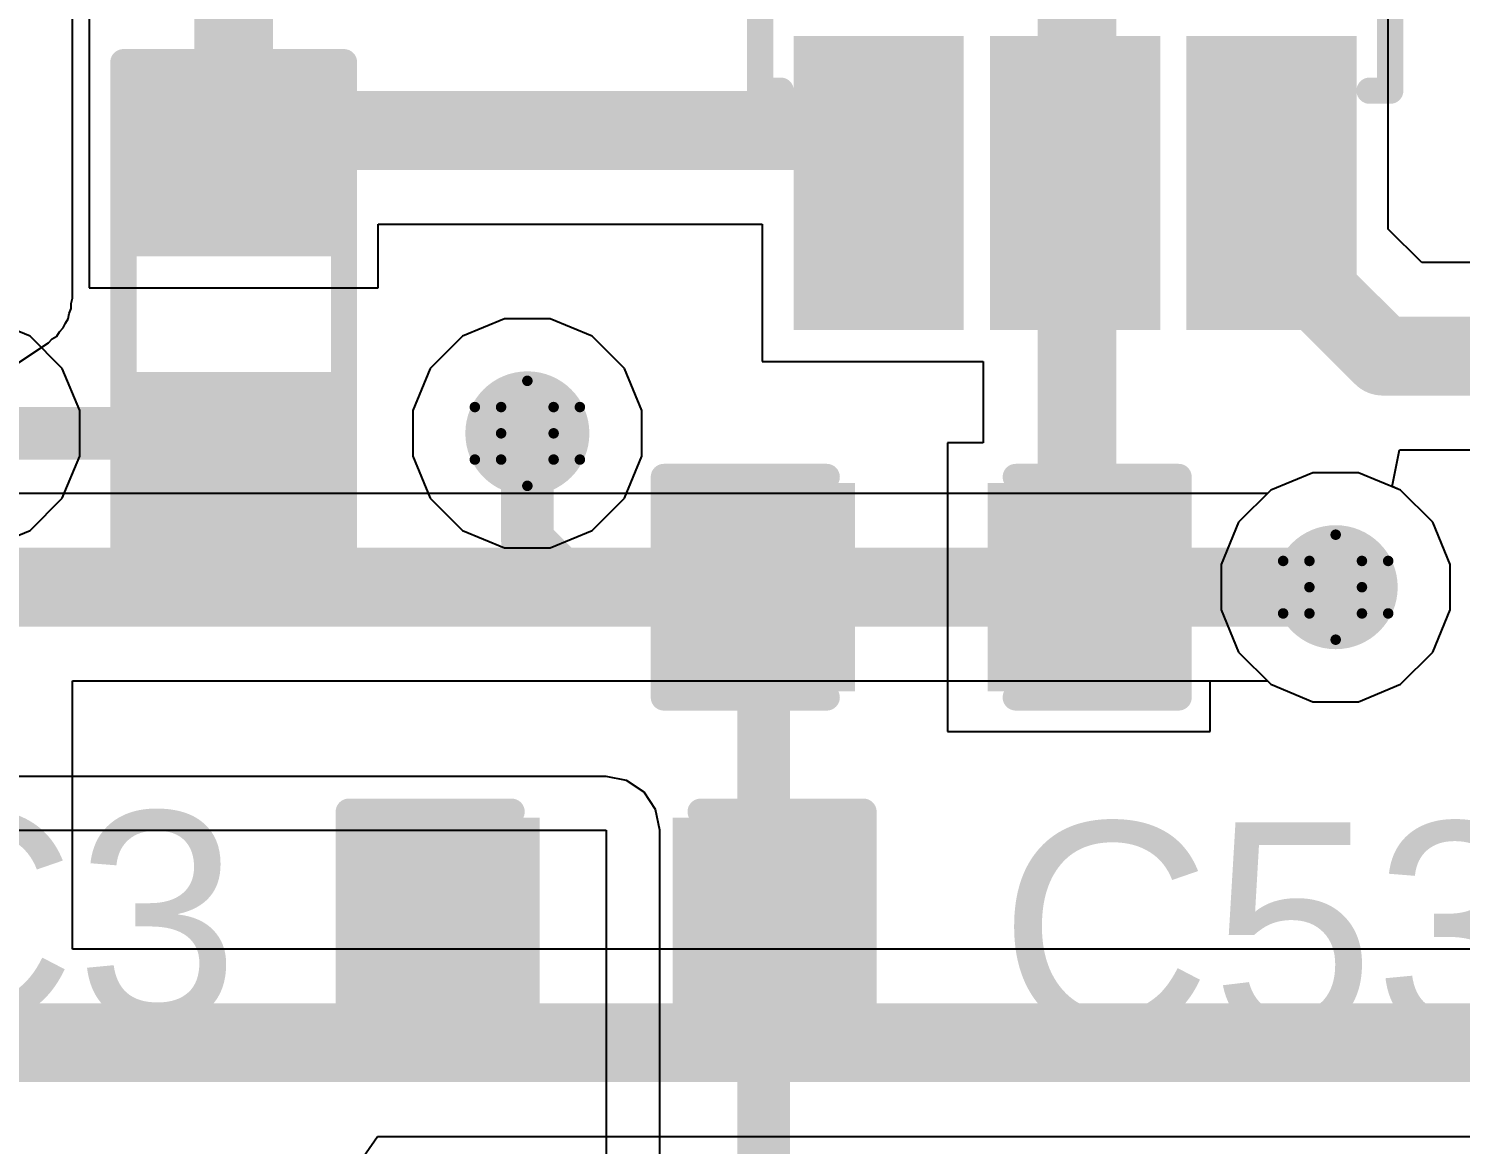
# Model space of a CAD drawing. Header units: inches. Extents: x 24 to 500, y 68 to 269.
# Drawn here: x 375.46 to 382.38, y 103.01 to 108.41 of the extents above; entities that cross this region are included whole.
import ezdxf

# ---------------------------------------------------------------- set-up
doc = ezdxf.new("R2010")
doc.units = ezdxf.units.IN
for name, color, linetype in [('Bottom Layer', 5, 'Continuous'), ('Drill Drawing', 1, 'Continuous'), ('Layer 1', 16, 'Continuous'), ('Layer 2', 76, 'Continuous'), ('Top Layer', 1, 'Continuous'), ('Top Overlay', 2, 'Continuous'), ('Top Paste', 8, 'Continuous'), ('Top Solder', 216, 'Continuous'), ('Via Holes', 16, 'Continuous')]:
    doc.layers.add(name, color=color, linetype=linetype)
doc.styles.add('Arial', font='', dxfattribs={"height": 0.2})
doc.styles.get('Arial').set_extended_font_data('Arial')

# ---------------------------------------------------------------- blocks, each defined once
blk = doc.blocks.new('SOT_23_6_33')
at = {"layer": 'Top Layer'}
for points in [[(-1.92000505, 1.26000002), (-0.70000495, 1.26000002), (-0.70000495, 0.64000126), (-1.92000505, 0.64000126)], [(0.70000749, 1.26000002), (1.92000759, 1.26000002), (1.92000759, 0.64000126), (0.70000749, 0.64000126)], [(-1.92000251, 0.30998922), (-0.70000241, 0.30998922), (-0.70000241, -0.31000954), (-1.92000251, -0.31000954)], [(0.70000495, 0.30998922), (1.92000505, 0.30998922), (1.92000505, -0.31000954), (0.70000495, -0.31000954)], [(-1.92000505, -0.64001904), (-0.70000495, -0.64001904), (-0.70000495, -1.2600178), (-1.92000505, -1.2600178)], [(0.70000495, -0.64002158), (1.92000505, -0.64002158), (1.92000505, -1.26002034), (0.70000495, -1.26002034)]]:
    blk.add_hatch(color=1, dxfattribs=at).paths.add_polyline_path(points)
at = {"layer": 'Top Paste'}
for points in [[(-1.92000505, 1.26000002), (-0.70000495, 1.26000002), (-0.70000495, 0.64000126), (-1.92000505, 0.64000126)], [(0.70000749, 1.26000002), (1.92000759, 1.26000002), (1.92000759, 0.64000126), (0.70000749, 0.64000126)], [(-1.92000251, 0.30998922), (-0.70000241, 0.30998922), (-0.70000241, -0.31000954), (-1.92000251, -0.31000954)], [(0.70000495, 0.30998922), (1.92000505, 0.30998922), (1.92000505, -0.31000954), (0.70000495, -0.31000954)], [(-1.92000505, -0.64001904), (-0.70000495, -0.64001904), (-0.70000495, -1.2600178), (-1.92000505, -1.2600178)], [(0.70000495, -0.64002158), (1.92000505, -0.64002158), (1.92000505, -1.26002034), (0.70000495, -1.26002034)]]:
    blk.add_hatch(color=8, dxfattribs=at).paths.add_polyline_path(points)
at = {"layer": 'Top Solder'}
for points in [[(-2.02160505, 1.36160002), (-0.5984049499999999, 1.36160002), (-0.5984049499999999, 0.53840126), (-2.02160505, 0.53840126)], [(0.5984074899999999, 1.36160002), (2.02160759, 1.36160002), (2.02160759, 0.53840126), (0.5984074899999999, 0.53840126)], [(-2.02160251, 0.41158922), (-0.5984024099999999, 0.41158922), (-0.5984024099999999, -0.41160954), (-2.02160251, -0.41160954)], [(0.5984049499999999, 0.41158922), (2.02160505, 0.41158922), (2.02160505, -0.41160954), (0.5984049499999999, -0.41160954)], [(-2.02160505, -0.53841904), (-0.5984049499999999, -0.53841904), (-0.5984049499999999, -1.3616178), (-2.02160505, -1.3616178)], [(0.5984049499999999, -0.53842158), (2.02160505, -0.53842158), (2.02160505, -1.36162034), (0.5984049499999999, -1.36162034)]]:
    blk.add_hatch(color=216, dxfattribs=at).paths.add_polyline_path(points)
at = {"layer": 'Top Overlay'}
for points in [[(0.86362286, 1.52398984, 0.127, 0.127, 0), (-0.8889746000000001, 1.52398984, 0.127, 0.127, 0)], [(-0.8889746000000001, 1.42401544, 0.127, 0.127, 0), (-0.8889746000000001, 1.52398984, 0.127, 0.127, 0)], [(0.86362794, 1.42401544, 0.127, 0.127, 0), (0.86362286, 1.52398984, 0.127, 0.127, 0)], [(-2.0573746, 0.96518984, 0.127, 0.127, 0), (-2.1843746, 1.09218984, 0.127, 0.127, 0)], [(-2.18437206, 0.8381873, 0.127, 0.127, 0), (-2.1843746, 1.09218984, 0.127, 0.127, 0)], [(-2.18437206, 0.8381873, 0.127, 0.127, 0), (-2.0573746, 0.96518984, 0.127, 0.127, 0)], [(-0.88897206, -1.52400762, 0.127, 0.127, 0), (-0.8889746000000001, -1.4239875, 0.127, 0.127, 0)], [(0.8636254, -1.52401016, 0.127, 0.127, 0), (0.8636254, -1.42398496, 0.127, 0.127, 0)], [(0.8636254, -1.52401016, 0.127, 0.127, 0), (-0.88897206, -1.52400762, 0.127, 0.127, 0)]]:
    blk.add_lwpolyline(points, format="xyseb", dxfattribs=at)
for points in [[(-0.9207246, 1.52398984, 0.0635, 0.0635, 1), (-0.8572246, 1.52398984, 0.0635, 0.0635, 1)], [(-0.9207246, 1.52398984, 0.0635, 0.0635, 1), (-0.8572246, 1.52398984, 0.0635, 0.0635, 1)], [(0.8318728599999999, 1.52398984, 0.0635, 0.0635, 1), (0.8953728599999999, 1.52398984, 0.0635, 0.0635, 1)], [(0.8318728599999999, 1.52398984, 0.0635, 0.0635, 1), (0.8953728599999999, 1.52398984, 0.0635, 0.0635, 1)], [(-0.9207246, 1.42401544, 0.0635, 0.0635, 1), (-0.8572246, 1.42401544, 0.0635, 0.0635, 1)], [(0.8318779399999999, 1.42401544, 0.0635, 0.0635, 1), (0.8953779399999999, 1.42401544, 0.0635, 0.0635, 1)], [(-2.2161246, 1.09218984, 0.0635, 0.0635, 1), (-2.1526246, 1.09218984, 0.0635, 0.0635, 1)], [(-2.2161246, 1.09218984, 0.0635, 0.0635, 1), (-2.1526246, 1.09218984, 0.0635, 0.0635, 1)], [(-2.0891246, 0.96518984, 0.0635, 0.0635, 1), (-2.0256246, 0.96518984, 0.0635, 0.0635, 1)], [(-2.0891246, 0.96518984, 0.0635, 0.0635, 1), (-2.0256246, 0.96518984, 0.0635, 0.0635, 1)], [(-2.21612206, 0.8381873, 0.0635, 0.0635, 1), (-2.15262206, 0.8381873, 0.0635, 0.0635, 1)], [(-2.21612206, 0.8381873, 0.0635, 0.0635, 1), (-2.15262206, 0.8381873, 0.0635, 0.0635, 1)], [(-0.9207246, -1.4239875, 0.0635, 0.0635, 1), (-0.8572246, -1.4239875, 0.0635, 0.0635, 1)], [(0.8318754, -1.42398496, 0.0635, 0.0635, 1), (0.8953753999999999, -1.42398496, 0.0635, 0.0635, 1)], [(-0.92072206, -1.52400762, 0.0635, 0.0635, 1), (-0.8572220599999999, -1.52400762, 0.0635, 0.0635, 1)], [(-0.92072206, -1.52400762, 0.0635, 0.0635, 1), (-0.8572220599999999, -1.52400762, 0.0635, 0.0635, 1)], [(0.8318754, -1.52401016, 0.0635, 0.0635, 1), (0.8953753999999999, -1.52401016, 0.0635, 0.0635, 1)], [(0.8318754, -1.52401016, 0.0635, 0.0635, 1), (0.8953753999999999, -1.52401016, 0.0635, 0.0635, 1)]]:
    blk.add_lwpolyline(points, format="xyseb", close=True, dxfattribs=at)
blk = doc.blocks.new('C___0603_60')
at = {"layer": 'Top Layer'}
for points in [[(-0.38098984, 0.44449746), (-0.38098984, -0.44450254), (-1.14298984, -0.44450254), (-1.14298984, 0.44449746)], [(1.14300762, 0.44449746), (1.14300762, -0.44450254), (0.3810076199999999, -0.44450254), (0.3810076199999999, 0.44449746)]]:
    blk.add_hatch(color=1, dxfattribs=at).paths.add_polyline_path(points)
at = {"layer": 'Top Paste'}
for points in [[(-0.38098984, 0.44449746), (-0.38098984, -0.44450254), (-1.14298984, -0.44450254), (-1.14298984, 0.44449746)], [(1.14300762, 0.44449746), (1.14300762, -0.44450254), (0.3810076199999999, -0.44450254), (0.3810076199999999, 0.44449746)]]:
    blk.add_hatch(color=8, dxfattribs=at).paths.add_polyline_path(points)
at = {"layer": 'Top Solder'}
for points in [[(-0.32098996, 0.50449734), (-0.32098996, -0.50450242), (-1.20298972, -0.50450242), (-1.20298972, 0.50449734)], [(1.2030075, 0.50449734), (1.2030075, -0.50450242), (0.32100774, -0.50450242), (0.32100774, 0.50449734)]]:
    blk.add_hatch(color=216, dxfattribs=at).paths.add_polyline_path(points)
at = {"layer": 'Top Overlay'}
for points in [[(-0.45718984, 0.53340254, 0.127, 0.127, 0), (-1.24459238, 0.5334, 0.127, 0.127, 0)], [(-1.24458984, -0.5334, 0.127, 0.127, 0), (-1.24459238, 0.5334, 0.127, 0.127, 0)], [(1.24461016, 0.5334, 0.127, 0.127, 0), (0.45721016, 0.5334, 0.127, 0.127, 0)], [(1.24461016, 0.5334, 0.127, 0.127, 0), (1.24461016, -0.5334, 0.127, 0.127, 0)], [(-0.45718984, -0.5334, 0.127, 0.127, 0), (-1.24458984, -0.5334, 0.127, 0.127, 0)], [(1.24461016, -0.5334, 0.127, 0.127, 0), (0.45721016, -0.5334, 0.127, 0.127, 0)]]:
    blk.add_lwpolyline(points, format="xyseb", dxfattribs=at)
for points in [[(-1.27634238, 0.5334, 0.0635, 0.0635, 1), (-1.21284238, 0.5334, 0.0635, 0.0635, 1)], [(-1.27634238, 0.5334, 0.0635, 0.0635, 1), (-1.21284238, 0.5334, 0.0635, 0.0635, 1)], [(-0.48893984, 0.53340254, 0.0635, 0.0635, 1), (-0.42543984, 0.53340254, 0.0635, 0.0635, 1)], [(0.4254601599999999, 0.5334, 0.0635, 0.0635, 1), (0.48896016, 0.5334, 0.0635, 0.0635, 1)], [(1.21286016, 0.5334, 0.0635, 0.0635, 1), (1.27636016, 0.5334, 0.0635, 0.0635, 1)], [(1.21286016, 0.5334, 0.0635, 0.0635, 1), (1.27636016, 0.5334, 0.0635, 0.0635, 1)], [(-1.27633984, -0.5334, 0.0635, 0.0635, 1), (-1.21283984, -0.5334, 0.0635, 0.0635, 1)], [(-1.27633984, -0.5334, 0.0635, 0.0635, 1), (-1.21283984, -0.5334, 0.0635, 0.0635, 1)], [(-0.48893984, -0.5334, 0.0635, 0.0635, 1), (-0.42543984, -0.5334, 0.0635, 0.0635, 1)], [(0.4254601599999999, -0.5334, 0.0635, 0.0635, 1), (0.48896016, -0.5334, 0.0635, 0.0635, 1)], [(1.21286016, -0.5334, 0.0635, 0.0635, 1), (1.27636016, -0.5334, 0.0635, 0.0635, 1)], [(1.21286016, -0.5334, 0.0635, 0.0635, 1), (1.27636016, -0.5334, 0.0635, 0.0635, 1)]]:
    blk.add_lwpolyline(points, format="xyseb", close=True, dxfattribs=at)
blk = doc.blocks.new('R___0603_116')
at = {"layer": 'Top Layer'}
for points in [[(-0.3809999999999999, 0.4445), (-0.3809999999999999, -0.4445), (-1.143, -0.4445), (-1.143, 0.4445)], [(1.143, 0.4445), (1.143, -0.4445), (0.3809999999999999, -0.4445), (0.3809999999999999, 0.4445)]]:
    blk.add_hatch(color=1, dxfattribs=at).paths.add_polyline_path(points)
at = {"layer": 'Top Paste'}
for points in [[(-0.3809999999999999, 0.4445), (-0.3809999999999999, -0.4445), (-1.143, -0.4445), (-1.143, 0.4445)], [(1.143, 0.4445), (1.143, -0.4445), (0.3809999999999999, -0.4445), (0.3809999999999999, 0.4445)]]:
    blk.add_hatch(color=8, dxfattribs=at).paths.add_polyline_path(points)
at = {"layer": 'Top Solder'}
for points in [[(-0.2794, 0.5460999999999999), (-0.2794, -0.5460999999999999), (-1.2446, -0.5460999999999999), (-1.2446, 0.5460999999999999)], [(1.2446, 0.5460999999999999), (1.2446, -0.5460999999999999), (0.2794, -0.5460999999999999), (0.2794, 0.5460999999999999)]]:
    blk.add_hatch(color=216, dxfattribs=at).paths.add_polyline_path(points)
at = {"layer": 'Top Overlay'}
for points in [[(-1.2192, 0.5334, 0.127, 0.127, 0), (1.2192, 0.5334, 0.127, 0.127, 0)], [(-1.2192, 0.5334, 0.127, 0.127, 0), (-1.2192, -0.5333974599999999, 0.127, 0.127, 0)], [(1.2192, 0.5334, 0.127, 0.127, 0), (1.21920254, -0.5333974599999999, 0.127, 0.127, 0)], [(-1.2192, -0.5333974599999999, 0.127, 0.127, 0), (1.21920254, -0.5333974599999999, 0.127, 0.127, 0)]]:
    blk.add_lwpolyline(points, format="xyseb", dxfattribs=at)
for points in [[(-1.25095, 0.5334, 0.0635, 0.0635, 1), (-1.18745, 0.5334, 0.0635, 0.0635, 1)], [(-1.25095, 0.5334, 0.0635, 0.0635, 1), (-1.18745, 0.5334, 0.0635, 0.0635, 1)], [(1.18745, 0.5334, 0.0635, 0.0635, 1), (1.25095, 0.5334, 0.0635, 0.0635, 1)], [(1.18745, 0.5334, 0.0635, 0.0635, 1), (1.25095, 0.5334, 0.0635, 0.0635, 1)], [(-1.25095, -0.5333974599999999, 0.0635, 0.0635, 1), (-1.18745, -0.5333974599999999, 0.0635, 0.0635, 1)], [(-1.25095, -0.5333974599999999, 0.0635, 0.0635, 1), (-1.18745, -0.5333974599999999, 0.0635, 0.0635, 1)], [(1.18745254, -0.5333974599999999, 0.0635, 0.0635, 1), (1.25095254, -0.5333974599999999, 0.0635, 0.0635, 1)], [(1.18745254, -0.5333974599999999, 0.0635, 0.0635, 1), (1.25095254, -0.5333974599999999, 0.0635, 0.0635, 1)]]:
    blk.add_lwpolyline(points, format="xyseb", close=True, dxfattribs=at)
blk = doc.blocks.new('C___0603_267')
at = {"layer": 'Top Layer'}
for points in [[(-0.3810101599999999, 0.4445), (-0.38101016, -0.4445), (-1.14301016, -0.4445), (-1.14301016, 0.4445)], [(1.14298984, 0.4445), (1.14298984, -0.4445), (0.3809898399999999, -0.4445), (0.3809898400000001, 0.4445)]]:
    blk.add_hatch(color=1, dxfattribs=at).paths.add_polyline_path(points)
at = {"layer": 'Top Paste'}
for points in [[(-0.3810101599999999, 0.4445), (-0.38101016, -0.4445), (-1.14301016, -0.4445), (-1.14301016, 0.4445)], [(1.14298984, 0.4445), (1.14298984, -0.4445), (0.3809898399999999, -0.4445), (0.3809898400000001, 0.4445)]]:
    blk.add_hatch(color=8, dxfattribs=at).paths.add_polyline_path(points)
at = {"layer": 'Top Solder'}
for points in [[(-0.3210102799999999, 0.5044998799999999), (-0.32101028, -0.50449988), (-1.20301004, -0.5044998799999999), (-1.20301004, 0.50449988)], [(1.20298972, 0.5044998799999999), (1.20298972, -0.50449988), (0.3209899599999999, -0.5044998799999999), (0.3209899600000001, 0.50449988)]]:
    blk.add_hatch(color=216, dxfattribs=at).paths.add_polyline_path(points)
at = {"layer": 'Top Overlay'}
for points in [[(-1.24461016, 0.5334, 0.127, 0.127, 0), (-0.45721016, 0.5334, 0.127, 0.127, 0)], [(-1.24461016, -0.5334, 0.127, 0.127, 0), (-1.24461016, 0.5334, 0.127, 0.127, 0)], [(0.45719238, 0.5334, 0.127, 0.127, 0), (1.24458984, 0.5334, 0.127, 0.127, 0)], [(1.24458984, -0.5334, 0.127, 0.127, 0), (1.24458984, 0.5334, 0.127, 0.127, 0)], [(-1.24461016, -0.5334, 0.127, 0.127, 0), (-0.45721016, -0.5334, 0.127, 0.127, 0)], [(0.4571873, -0.5333974599999999, 0.127, 0.127, 0), (1.24458984, -0.5334, 0.127, 0.127, 0)]]:
    blk.add_lwpolyline(points, format="xyseb", dxfattribs=at)
for points in [[(-1.27636016, 0.5334, 0.0635, 0.0635, 1), (-1.21286016, 0.5334, 0.0635, 0.0635, 1)], [(-1.27636016, 0.5334, 0.0635, 0.0635, 1), (-1.21286016, 0.5334, 0.0635, 0.0635, 1)], [(-0.48896016, 0.5334, 0.0635, 0.0635, 1), (-0.4254601599999999, 0.5334, 0.0635, 0.0635, 1)], [(0.42544238, 0.5334, 0.0635, 0.0635, 1), (0.48894238, 0.5334, 0.0635, 0.0635, 1)], [(1.21283984, 0.5334, 0.0635, 0.0635, 1), (1.27633984, 0.5334, 0.0635, 0.0635, 1)], [(1.21283984, 0.5334, 0.0635, 0.0635, 1), (1.27633984, 0.5334, 0.0635, 0.0635, 1)], [(-1.27636016, -0.5334, 0.0635, 0.0635, 1), (-1.21286016, -0.5334, 0.0635, 0.0635, 1)], [(-1.27636016, -0.5334, 0.0635, 0.0635, 1), (-1.21286016, -0.5334, 0.0635, 0.0635, 1)], [(-0.48896016, -0.5334, 0.0635, 0.0635, 1), (-0.4254601599999999, -0.5334, 0.0635, 0.0635, 1)], [(0.4254373, -0.5333974599999999, 0.0635, 0.0635, 1), (0.4889373, -0.5333974599999999, 0.0635, 0.0635, 1)], [(1.21283984, -0.5334, 0.0635, 0.0635, 1), (1.27633984, -0.5334, 0.0635, 0.0635, 1)], [(1.21283984, -0.5334, 0.0635, 0.0635, 1), (1.27633984, -0.5334, 0.0635, 0.0635, 1)]]:
    blk.add_lwpolyline(points, format="xyseb", close=True, dxfattribs=at)

msp = doc.modelspace()

# ---------------------------------------------------------------- hatches: boundary and pattern name
at = {"layer": 'Bottom Layer'}
h = msp.add_hatch(color=5, dxfattribs=at)
edge = h.paths.add_edge_path()
edge.add_arc((377.87160646, 106.45344724), 0.2999994, 0, 360)
h = msp.add_hatch(color=5, dxfattribs=at)
edge = h.paths.add_edge_path()
edge.add_arc((381.78095094, 105.70894784), 0.2999994, 0, 360)
at = {"layer": 'Layer 1'}
h = msp.add_hatch(color=16, dxfattribs=at)
edge = h.paths.add_edge_path()
edge.add_arc((377.87160646, 106.45344724), 0.2999994, 0, 360)
h = msp.add_hatch(color=16, dxfattribs=at)
edge = h.paths.add_edge_path()
edge.add_arc((381.78095094, 105.70894784), 0.2999994, 0, 360)
at = {"layer": 'Layer 2'}
h = msp.add_hatch(color=76, dxfattribs=at)
edge = h.paths.add_edge_path()
edge.add_arc((377.87160646, 106.45344724), 0.2999994, 0, 360)
h = msp.add_hatch(color=76, dxfattribs=at)
edge = h.paths.add_edge_path()
edge.add_arc((381.78095094, 105.70894784), 0.2999994, 0, 360)
at = {"layer": 'Top Layer'}
h = msp.add_hatch(color=1, dxfattribs=at)
edge = h.paths.add_edge_path()
edge.add_arc((377.87160646, 106.45344724), 0.2999994, 0, 360)
h = msp.add_hatch(color=1, dxfattribs=at)
edge = h.paths.add_edge_path()
edge.add_arc((381.78095094, 105.70894784), 0.2999994, 0, 360)
at = {"layer": 'Via Holes'}
h = msp.add_hatch(color=7, dxfattribs=at)
edge = h.paths.add_edge_path()
edge.add_arc((377.87160646, 106.45344724), 0.1499997, 0, 360)
h = msp.add_hatch(color=7, dxfattribs=at)
edge = h.paths.add_edge_path()
edge.add_arc((381.78095094, 105.70894784), 0.1499997, 0, 360)

# ---------------------------------------------------------------- linework, layer by layer
at = {"layer": 'Bottom Layer'}
for p, q in [((375.67097586, 107.10714926), (375.67097586, 108.6513194)), ((375.65623878, 107.03306254), (375.6659999999999, 107.05662612)), ((375.6659999999999, 107.0821328), (375.67097586, 107.10714926)), ((375.6659999999999, 107.05662612), (375.6659999999999, 107.0821328)), ((375.62733104, 106.96327096), (375.63709226, 106.98683454)), ((375.63709226, 106.98683454), (375.65126292, 107.00804354)), ((375.65126292, 107.00804354), (375.65623878, 107.03306254)), ((375.57391738, 106.9098573), (375.59512384, 106.92402542)), ((375.59512384, 106.92402542), (375.6092945, 106.94523442)), ((375.6092945, 106.94523442), (375.62733104, 106.96327096)), ((375.406666, 106.7921156), (375.55588084, 106.89181822)), ((375.55588084, 106.89181822), (375.57391738, 106.9098573)), ((381.67075304, 106.26294724), (381.46713648, 106.17860654)), ((381.89114884, 106.26294724), (381.67075304, 106.26294724)), ((382.0947654, 106.17860654), (381.89114884, 106.26294724)), ((381.4506849, 106.16215496), (375.02194998, 106.16215496)), ((381.46713648, 106.17860654), (381.4506849, 106.16215496)), ((382.25060964, 106.0227623), (382.0947654, 106.17860654)), ((382.33495034, 105.81914574), (382.25060964, 106.0227623)), ((382.33495034, 105.59874994), (382.33495034, 105.81914574)), ((382.25060964, 105.39513338), (382.33495034, 105.59874994)), ((382.0947654, 105.23928914), (382.25060964, 105.39513338)), ((375.67097586, 103.95822744), (375.67097586, 105.25574072)), ((375.67097586, 105.25574072), (381.4506849, 105.25574072)), ((381.4506849, 105.25574072), (381.46713648, 105.23928914)), ((381.46713648, 105.23928914), (381.67075304, 105.15494844)), ((381.89114884, 105.15494844), (382.0947654, 105.23928914)), ((381.67075304, 105.15494844), (381.89114884, 105.15494844)), ((383.6670203199999, 103.95822744), (375.67097586, 103.95822744)), ((377.03773208, 102.89284476), (377.14622564, 103.0518132)), ((377.14622564, 103.0518132), (383.6670203199999, 103.0518132))]:
    msp.add_line(p, q, dxfattribs=at)
for points in [[(360.36000572, 105.70894784, 0.3809999999999999, 0.3809999999999999, 0), (381.78095094, 105.70894784, 0.3809999999999999, 0.3809999999999999, 0)], [(360.36000572, 103.50502032, 0.3809999999999999, 0.3809999999999999, 0), (383.6670203199999, 103.50502032, 0.3809999999999999, 0.3809999999999999, 0)]]:
    msp.add_lwpolyline(points, format="xyseb", dxfattribs=at)
msp.add_lwpolyline([(381.6857009399999, 105.70894784, 0.1905, 0.1905, 1), (381.87620094, 105.70894784, 0.1905, 0.1905, 1)], format="xyseb", close=True, dxfattribs=at)
at = {"layer": 'Drill Drawing'}
for points in [[(377.7446064599999, 106.58044724, 0.0508, 0.0508, 0), (377.87160646, 106.70744724, 0.0508, 0.0508, 0)], [(377.87160646, 106.70744724, 0.0508, 0.0508, 0), (377.99860646, 106.58044724, 0.0508, 0.0508, 0)], [(377.61760646, 106.58044724, 0.0508, 0.0508, 0), (377.7446064599999, 106.45344724, 0.0508, 0.0508, 0)], [(377.61760646, 106.58044724, 0.0508, 0.0508, 0), (377.7446064599999, 106.58044724, 0.0508, 0.0508, 0)], [(377.99860646, 106.58044724, 0.0508, 0.0508, 0), (378.12560646, 106.58044724, 0.0508, 0.0508, 0)], [(377.99860646, 106.45344724, 0.0508, 0.0508, 0), (378.12560646, 106.58044724, 0.0508, 0.0508, 0)], [(377.61760646, 106.32644724, 0.0508, 0.0508, 0), (377.7446064599999, 106.45344724, 0.0508, 0.0508, 0)], [(377.99860646, 106.45344724, 0.0508, 0.0508, 0), (378.12560646, 106.32644724, 0.0508, 0.0508, 0)], [(377.61760646, 106.32644724, 0.0508, 0.0508, 0), (377.7446064599999, 106.32644724, 0.0508, 0.0508, 0)], [(377.7446064599999, 106.32644724, 0.0508, 0.0508, 0), (377.87160646, 106.19944724, 0.0508, 0.0508, 0)], [(377.87160646, 106.19944724, 0.0508, 0.0508, 0), (377.99860646, 106.32644724, 0.0508, 0.0508, 0)], [(377.99860646, 106.32644724, 0.0508, 0.0508, 0), (378.12560646, 106.32644724, 0.0508, 0.0508, 0)], [(381.65395094, 105.83594784, 0.0508, 0.0508, 0), (381.78095094, 105.96294784, 0.0508, 0.0508, 0)], [(381.78095094, 105.96294784, 0.0508, 0.0508, 0), (381.90795094, 105.83594784, 0.0508, 0.0508, 0)], [(381.52695094, 105.83594784, 0.0508, 0.0508, 0), (381.65395094, 105.70894784, 0.0508, 0.0508, 0)], [(381.52695094, 105.83594784, 0.0508, 0.0508, 0), (381.65395094, 105.83594784, 0.0508, 0.0508, 0)], [(381.90795094, 105.83594784, 0.0508, 0.0508, 0), (382.03495094, 105.83594784, 0.0508, 0.0508, 0)], [(381.90795094, 105.70894784, 0.0508, 0.0508, 0), (382.03495094, 105.83594784, 0.0508, 0.0508, 0)], [(381.52695094, 105.58194784, 0.0508, 0.0508, 0), (381.65395094, 105.70894784, 0.0508, 0.0508, 0)], [(381.90795094, 105.70894784, 0.0508, 0.0508, 0), (382.03495094, 105.58194784, 0.0508, 0.0508, 0)], [(381.52695094, 105.58194784, 0.0508, 0.0508, 0), (381.65395094, 105.58194784, 0.0508, 0.0508, 0)], [(381.65395094, 105.58194784, 0.0508, 0.0508, 0), (381.78095094, 105.45494784, 0.0508, 0.0508, 0)], [(381.78095094, 105.45494784, 0.0508, 0.0508, 0), (381.90795094, 105.58194784, 0.0508, 0.0508, 0)], [(381.90795094, 105.58194784, 0.0508, 0.0508, 0), (382.03495094, 105.58194784, 0.0508, 0.0508, 0)]]:
    msp.add_lwpolyline(points, format="xyseb", dxfattribs=at)
for points in [[(377.85890646, 106.70744724, 0.0254, 0.0254, 1), (377.8843064599999, 106.70744724, 0.0254, 0.0254, 1)], [(377.85890646, 106.70744724, 0.0254, 0.0254, 1), (377.8843064599999, 106.70744724, 0.0254, 0.0254, 1)], [(377.60490646, 106.58044724, 0.0254, 0.0254, 1), (377.63030646, 106.58044724, 0.0254, 0.0254, 1)], [(377.60490646, 106.58044724, 0.0254, 0.0254, 1), (377.63030646, 106.58044724, 0.0254, 0.0254, 1)], [(377.73190646, 106.58044724, 0.0254, 0.0254, 1), (377.75730646, 106.58044724, 0.0254, 0.0254, 1)], [(377.73190646, 106.58044724, 0.0254, 0.0254, 1), (377.75730646, 106.58044724, 0.0254, 0.0254, 1)], [(377.98590646, 106.58044724, 0.0254, 0.0254, 1), (378.01130646, 106.58044724, 0.0254, 0.0254, 1)], [(377.98590646, 106.58044724, 0.0254, 0.0254, 1), (378.01130646, 106.58044724, 0.0254, 0.0254, 1)], [(378.11290646, 106.58044724, 0.0254, 0.0254, 1), (378.13830646, 106.58044724, 0.0254, 0.0254, 1)], [(378.11290646, 106.58044724, 0.0254, 0.0254, 1), (378.13830646, 106.58044724, 0.0254, 0.0254, 1)], [(377.73190646, 106.45344724, 0.0254, 0.0254, 1), (377.75730646, 106.45344724, 0.0254, 0.0254, 1)], [(377.73190646, 106.45344724, 0.0254, 0.0254, 1), (377.75730646, 106.45344724, 0.0254, 0.0254, 1)], [(377.98590646, 106.45344724, 0.0254, 0.0254, 1), (378.01130646, 106.45344724, 0.0254, 0.0254, 1)], [(377.98590646, 106.45344724, 0.0254, 0.0254, 1), (378.01130646, 106.45344724, 0.0254, 0.0254, 1)], [(377.60490646, 106.32644724, 0.0254, 0.0254, 1), (377.63030646, 106.32644724, 0.0254, 0.0254, 1)], [(377.60490646, 106.32644724, 0.0254, 0.0254, 1), (377.63030646, 106.32644724, 0.0254, 0.0254, 1)], [(377.73190646, 106.32644724, 0.0254, 0.0254, 1), (377.75730646, 106.32644724, 0.0254, 0.0254, 1)], [(377.73190646, 106.32644724, 0.0254, 0.0254, 1), (377.75730646, 106.32644724, 0.0254, 0.0254, 1)], [(377.98590646, 106.32644724, 0.0254, 0.0254, 1), (378.01130646, 106.32644724, 0.0254, 0.0254, 1)], [(377.98590646, 106.32644724, 0.0254, 0.0254, 1), (378.01130646, 106.32644724, 0.0254, 0.0254, 1)], [(378.11290646, 106.32644724, 0.0254, 0.0254, 1), (378.13830646, 106.32644724, 0.0254, 0.0254, 1)], [(378.11290646, 106.32644724, 0.0254, 0.0254, 1), (378.13830646, 106.32644724, 0.0254, 0.0254, 1)], [(377.85890646, 106.19944724, 0.0254, 0.0254, 1), (377.8843064599999, 106.19944724, 0.0254, 0.0254, 1)], [(377.85890646, 106.19944724, 0.0254, 0.0254, 1), (377.8843064599999, 106.19944724, 0.0254, 0.0254, 1)], [(381.76825094, 105.96294784, 0.0254, 0.0254, 1), (381.79365094, 105.96294784, 0.0254, 0.0254, 1)], [(381.76825094, 105.96294784, 0.0254, 0.0254, 1), (381.79365094, 105.96294784, 0.0254, 0.0254, 1)], [(381.51425094, 105.83594784, 0.0254, 0.0254, 1), (381.53965094, 105.83594784, 0.0254, 0.0254, 1)], [(381.51425094, 105.83594784, 0.0254, 0.0254, 1), (381.53965094, 105.83594784, 0.0254, 0.0254, 1)], [(381.64125094, 105.83594784, 0.0254, 0.0254, 1), (381.66665094, 105.83594784, 0.0254, 0.0254, 1)], [(381.64125094, 105.83594784, 0.0254, 0.0254, 1), (381.66665094, 105.83594784, 0.0254, 0.0254, 1)], [(381.89525094, 105.83594784, 0.0254, 0.0254, 1), (381.92065094, 105.83594784, 0.0254, 0.0254, 1)], [(381.89525094, 105.83594784, 0.0254, 0.0254, 1), (381.92065094, 105.83594784, 0.0254, 0.0254, 1)], [(382.0222509399999, 105.83594784, 0.0254, 0.0254, 1), (382.04765094, 105.83594784, 0.0254, 0.0254, 1)], [(382.0222509399999, 105.83594784, 0.0254, 0.0254, 1), (382.04765094, 105.83594784, 0.0254, 0.0254, 1)], [(381.64125094, 105.70894784, 0.0254, 0.0254, 1), (381.66665094, 105.70894784, 0.0254, 0.0254, 1)], [(381.64125094, 105.70894784, 0.0254, 0.0254, 1), (381.66665094, 105.70894784, 0.0254, 0.0254, 1)], [(381.89525094, 105.70894784, 0.0254, 0.0254, 1), (381.92065094, 105.70894784, 0.0254, 0.0254, 1)], [(381.89525094, 105.70894784, 0.0254, 0.0254, 1), (381.92065094, 105.70894784, 0.0254, 0.0254, 1)], [(381.51425094, 105.58194784, 0.0254, 0.0254, 1), (381.53965094, 105.58194784, 0.0254, 0.0254, 1)], [(381.51425094, 105.58194784, 0.0254, 0.0254, 1), (381.53965094, 105.58194784, 0.0254, 0.0254, 1)], [(381.64125094, 105.58194784, 0.0254, 0.0254, 1), (381.66665094, 105.58194784, 0.0254, 0.0254, 1)], [(381.64125094, 105.58194784, 0.0254, 0.0254, 1), (381.66665094, 105.58194784, 0.0254, 0.0254, 1)], [(381.89525094, 105.58194784, 0.0254, 0.0254, 1), (381.92065094, 105.58194784, 0.0254, 0.0254, 1)], [(381.89525094, 105.58194784, 0.0254, 0.0254, 1), (381.92065094, 105.58194784, 0.0254, 0.0254, 1)], [(382.0222509399999, 105.58194784, 0.0254, 0.0254, 1), (382.04765094, 105.58194784, 0.0254, 0.0254, 1)], [(382.0222509399999, 105.58194784, 0.0254, 0.0254, 1), (382.04765094, 105.58194784, 0.0254, 0.0254, 1)], [(381.76825094, 105.45494784, 0.0254, 0.0254, 1), (381.79365094, 105.45494784, 0.0254, 0.0254, 1)], [(381.76825094, 105.45494784, 0.0254, 0.0254, 1), (381.79365094, 105.45494784, 0.0254, 0.0254, 1)]]:
    msp.add_lwpolyline(points, format="xyseb", close=True, dxfattribs=at)
at = {"layer": 'Layer 1'}
for p, q in [((381.67075304, 106.26294724), (381.46713648, 106.17860654)), ((381.89114884, 106.26294724), (381.67075304, 106.26294724)), ((382.0947654, 106.17860654), (381.89114884, 106.26294724)), ((381.46713648, 106.17860654), (381.3112922399999, 106.0227623)), ((382.25060964, 106.0227623), (382.0947654, 106.17860654)), ((381.3112922399999, 106.0227623), (381.22695154, 105.81914574)), ((382.33495034, 105.81914574), (382.25060964, 106.0227623)), ((381.22695154, 105.81914574), (381.22695154, 105.59874994)), ((382.33495034, 105.59874994), (382.33495034, 105.81914574)), ((381.22695154, 105.59874994), (381.3112922399999, 105.39513338)), ((382.25060964, 105.39513338), (382.33495034, 105.59874994)), ((381.3112922399999, 105.39513338), (381.46713648, 105.23928914)), ((382.0947654, 105.23928914), (382.25060964, 105.39513338)), ((381.46713648, 105.23928914), (381.67075304, 105.15494844)), ((381.89114884, 105.15494844), (382.0947654, 105.23928914)), ((381.67075304, 105.15494844), (381.89114884, 105.15494844))]:
    msp.add_line(p, q, dxfattribs=at)
at = {"layer": 'Layer 2'}
for p, q in [((375.4664042599999, 106.92310594), (375.2627877, 107.00744664)), ((377.7614085599999, 107.00744664), (377.557792, 106.92310594)), ((377.98180436, 107.00744664), (377.7614085599999, 107.00744664)), ((378.18542092, 106.92310594), (377.98180436, 107.00744664)), ((375.6222485, 106.7672617), (375.4664042599999, 106.92310594)), ((377.557792, 106.92310594), (377.40194776, 106.7672617)), ((378.34126516, 106.7672617), (378.18542092, 106.92310594)), ((375.7065892, 106.56364514), (375.6222485, 106.7672617)), ((377.40194776, 106.7672617), (377.31760706, 106.56364514)), ((378.42560586, 106.56364514), (378.34126516, 106.7672617)), ((375.7065892, 106.34324934), (375.7065892, 106.56364514)), ((377.31760706, 106.56364514), (377.31760706, 106.34324934)), ((378.42560586, 106.34324934), (378.42560586, 106.56364514)), ((375.6222485, 106.13963278), (375.7065892, 106.34324934)), ((377.31760706, 106.34324934), (377.40194776, 106.13963278)), ((378.34126516, 106.13963278), (378.42560586, 106.34324934)), ((381.67075304, 106.26294724), (381.46713648, 106.17860654)), ((381.89114884, 106.26294724), (381.67075304, 106.26294724)), ((382.0947654, 106.17860654), (381.89114884, 106.26294724)), ((381.46713648, 106.17860654), (381.3112922399999, 106.0227623)), ((382.25060964, 106.0227623), (382.0947654, 106.17860654)), ((375.4664042599999, 105.98378854), (375.6222485, 106.13963278)), ((377.40194776, 106.13963278), (377.557792, 105.98378854)), ((378.18542092, 105.98378854), (378.34126516, 106.13963278)), ((381.3112922399999, 106.0227623), (381.22695154, 105.81914574)), ((382.33495034, 105.81914574), (382.25060964, 106.0227623)), ((375.2627877, 105.89944784), (375.4664042599999, 105.98378854)), ((377.557792, 105.98378854), (377.7614085599999, 105.89944784)), ((377.98180436, 105.89944784), (378.18542092, 105.98378854)), ((377.7614085599999, 105.89944784), (377.98180436, 105.89944784)), ((381.22695154, 105.81914574), (381.22695154, 105.59874994)), ((382.33495034, 105.59874994), (382.33495034, 105.81914574)), ((381.22695154, 105.59874994), (381.3112922399999, 105.39513338)), ((382.25060964, 105.39513338), (382.33495034, 105.59874994)), ((381.3112922399999, 105.39513338), (381.46713648, 105.23928914)), ((382.0947654, 105.23928914), (382.25060964, 105.39513338)), ((381.46713648, 105.23928914), (381.67075304, 105.15494844)), ((381.89114884, 105.15494844), (382.0947654, 105.23928914)), ((381.67075304, 105.15494844), (381.89114884, 105.15494844))]:
    msp.add_line(p, q, dxfattribs=at)
at = {"layer": 'Top Layer'}
for p, q in [((375.7528527599999, 109.6497553), (375.7528527599999, 108.3797553)), ((382.03495094, 107.44167488), (382.03495094, 108.52874154)), ((375.7528527599999, 108.3797553), (375.7528527599999, 107.1567453)), ((377.1498527599999, 107.1567453), (377.1498527599999, 107.46553818)), ((377.1498527599999, 107.46553818), (379.00693058, 107.46553818)), ((379.00693058, 107.46553818), (379.00693058, 106.80074652)), ((382.1968734, 107.27975242), (382.03495094, 107.44167488)), ((382.43305276, 107.27975242), (382.1968734, 107.27975242)), ((375.7528527599999, 107.1567453), (377.1498527599999, 107.1567453)), ((379.00693058, 106.80074652), (380.07655252, 106.80074652)), ((380.07655252, 106.80074652), (380.07655252, 106.40744784)), ((380.07655252, 106.40744784), (379.90358106, 106.40744784)), ((379.90358106, 106.40744784), (379.90358106, 105.01044784)), ((382.05388918, 106.19553818), (382.08925614, 106.37333818)), ((382.08925614, 106.37333818), (382.43305276, 106.37333818)), ((382.0947654, 106.17860654), (382.05388918, 106.19553818)), ((382.25060964, 106.0227623), (382.0947654, 106.17860654)), ((382.33495034, 105.81914574), (382.25060964, 106.0227623)), ((382.33495034, 105.59874994), (382.33495034, 105.81914574)), ((382.25060964, 105.39513338), (382.33495034, 105.59874994)), ((382.0947654, 105.23928914), (382.25060964, 105.39513338)), ((381.17358106, 105.01044784), (381.17358106, 105.25574072)), ((381.17358106, 105.25574072), (381.4506849, 105.25574072)), ((381.4506849, 105.25574072), (381.46713648, 105.23928914)), ((381.46713648, 105.23928914), (381.67075304, 105.15494844)), ((381.89114884, 105.15494844), (382.0947654, 105.23928914)), ((381.67075304, 105.15494844), (381.89114884, 105.15494844)), ((379.90358106, 105.01044784), (381.17358106, 105.01044784)), ((378.25259376, 104.79267078), (366.70078298, 104.79267078)), ((378.35169948, 104.77295784), (378.25259376, 104.79267078)), ((378.4357176, 104.71681876), (378.35169948, 104.77295784)), ((378.49185668, 104.63280064), (378.4357176, 104.71681876)), ((378.51156962, 104.53369492), (378.49185668, 104.63280064)), ((366.37996066, 104.53369492), (378.25259376, 104.53369492)), ((378.25259376, 104.53369492), (378.25259376, 98.93299492)), ((378.51156962, 99.19197078), (378.51156962, 104.53369492))]:
    msp.add_line(p, q, dxfattribs=at)
for points in [[(376.45135276, 107.9187453, 0.3809999999999999, 0.3809999999999999, 0), (376.45135276, 109.0147553, 0.3809999999999999, 0.3809999999999999, 0)], [(380.52975964, 105.76856672, 0.3809999999999999, 0.3809999999999999, 0), (380.52975964, 108.6337553, 0.3809999999999999, 0.3809999999999999, 0)], [(376.45135276, 107.9187453, 0.3809999999999999, 0.3809999999999999, 0), (379.57092996, 107.9187453, 0.3809999999999999, 0.3809999999999999, 0)], [(381.47095156, 107.36474082, 0.3809999999999999, 0.3809999999999999, 0), (381.47095156, 107.66474276, 0.3809999999999999, 0.3809999999999999, 0)], [(381.47095156, 107.36474082, 0.3809999999999999, 0.3809999999999999, 0), (382.0091470799999, 106.8265453, 0.3809999999999999, 0.3809999999999999, 0)], [(382.0091470799999, 106.8265453, 0.3809999999999999, 0.3809999999999999, 0), (383.13155276, 106.8265453, 0.3809999999999999, 0.3809999999999999, 0)], [(375.1525898, 106.45344724, 0.254, 0.254, 0), (376.26565082, 106.45344724, 0.254, 0.254, 0)], [(376.26565082, 106.45344724, 0.254, 0.254, 0), (376.45135276, 106.2677453, 0.254, 0.254, 0)], [(377.87160646, 105.93390802, 0.254, 0.254, 0), (377.87160646, 106.45344724, 0.254, 0.254, 0)], [(377.87160646, 105.93390802, 0.254, 0.254, 0), (378.09656664, 105.70894784, 0.254, 0.254, 0)], [(380.53858106, 105.70894784, 0.3809999999999999, 0.3809999999999999, 0), (381.78095094, 105.70894784, 0.3809999999999999, 0.3809999999999999, 0)], [(378.09656664, 105.70894784, 0.254, 0.254, 0), (379.0145836, 105.70894784, 0.254, 0.254, 0)], [(379.0145836, 104.08919492, 0.254, 0.254, 0), (379.0145836, 105.70894784, 0.254, 0.254, 0)], [(379.0145836, 100.71099492, 0.254, 0.254, 0), (379.0145836, 104.08919492, 0.254, 0.254, 0)]]:
    msp.add_lwpolyline(points, format="xyseb", dxfattribs=at)
for points in [[(376.3561027599999, 107.9187453, 0.1905, 0.1905, 1), (376.54660276, 107.9187453, 0.1905, 0.1905, 1)], [(376.3561027599999, 107.9187453, 0.1905, 0.1905, 1), (376.54660276, 107.9187453, 0.1905, 0.1905, 1)], [(379.47567996, 107.9187453, 0.1905, 0.1905, 1), (379.66617996, 107.9187453, 0.1905, 0.1905, 1)], [(381.37570156, 107.66474276, 0.1905, 0.1905, 1), (381.56620156, 107.66474276, 0.1905, 0.1905, 1)], [(381.37570156, 107.36474082, 0.1905, 0.1905, 1), (381.56620156, 107.36474082, 0.1905, 0.1905, 1)], [(381.37570156, 107.36474082, 0.1905, 0.1905, 1), (381.56620156, 107.36474082, 0.1905, 0.1905, 1)], [(381.91389708, 106.8265453, 0.1905, 0.1905, 1), (382.10439708, 106.8265453, 0.1905, 0.1905, 1)], [(381.91389708, 106.8265453, 0.1905, 0.1905, 1), (382.10439708, 106.8265453, 0.1905, 0.1905, 1)], [(376.20215082, 106.45344724, 0.127, 0.127, 1), (376.32915082, 106.45344724, 0.127, 0.127, 1)], [(376.20215082, 106.45344724, 0.127, 0.127, 1), (376.32915082, 106.45344724, 0.127, 0.127, 1)], [(377.80810646, 106.45344724, 0.127, 0.127, 1), (377.93510646, 106.45344724, 0.127, 0.127, 1)], [(376.38785276, 106.2677453, 0.127, 0.127, 1), (376.51485276, 106.2677453, 0.127, 0.127, 1)], [(377.80810646, 105.93390802, 0.127, 0.127, 1), (377.93510646, 105.93390802, 0.127, 0.127, 1)], [(377.80810646, 105.93390802, 0.127, 0.127, 1), (377.93510646, 105.93390802, 0.127, 0.127, 1)], [(380.43450964, 105.76856672, 0.1905, 0.1905, 1), (380.62500964, 105.76856672, 0.1905, 0.1905, 1)], [(380.44333106, 105.70894784, 0.1905, 0.1905, 1), (380.63383106, 105.70894784, 0.1905, 0.1905, 1)], [(381.6857009399999, 105.70894784, 0.1905, 0.1905, 1), (381.87620094, 105.70894784, 0.1905, 0.1905, 1)], [(378.03306664, 105.70894784, 0.127, 0.127, 1), (378.16006664, 105.70894784, 0.127, 0.127, 1)], [(378.03306664, 105.70894784, 0.127, 0.127, 1), (378.16006664, 105.70894784, 0.127, 0.127, 1)], [(378.9510835999999, 105.70894784, 0.127, 0.127, 1), (379.0780836, 105.70894784, 0.127, 0.127, 1)], [(378.9510835999999, 105.70894784, 0.127, 0.127, 1), (379.0780836, 105.70894784, 0.127, 0.127, 1)], [(378.9510835999999, 104.08919492, 0.127, 0.127, 1), (379.0780836, 104.08919492, 0.127, 0.127, 1)], [(378.9510835999999, 104.08919492, 0.127, 0.127, 1), (379.0780836, 104.08919492, 0.127, 0.127, 1)]]:
    msp.add_lwpolyline(points, format="xyseb", close=True, dxfattribs=at)

# ---------------------------------------------------------------- block references
for name, p, rotation in [('SOT_23_6_33', (380.52095092, 108.9747503), 270), ('R___0603_116', (376.45135276, 107.0297453), 90), ('C___0603_60', (379.77659122, 105.7089453), 180)]:
    msp.add_blockref(name, p, dxfattribs=dict(rotation=rotation))
msp.add_blockref('C___0603_267', (378.25259376, 104.08919492))

# ---------------------------------------------------------------- texts
at = {"layer": 'Top Overlay', "style": 'Arial'}
for s, p in [('C3', (374.6629921, 103.60676002)), ('C53', (380.15377106, 103.55596256))]:
    msp.add_text(s, height=1.016, dxfattribs=at).set_placement(p)

doc.saveas('drawing.dxf')
